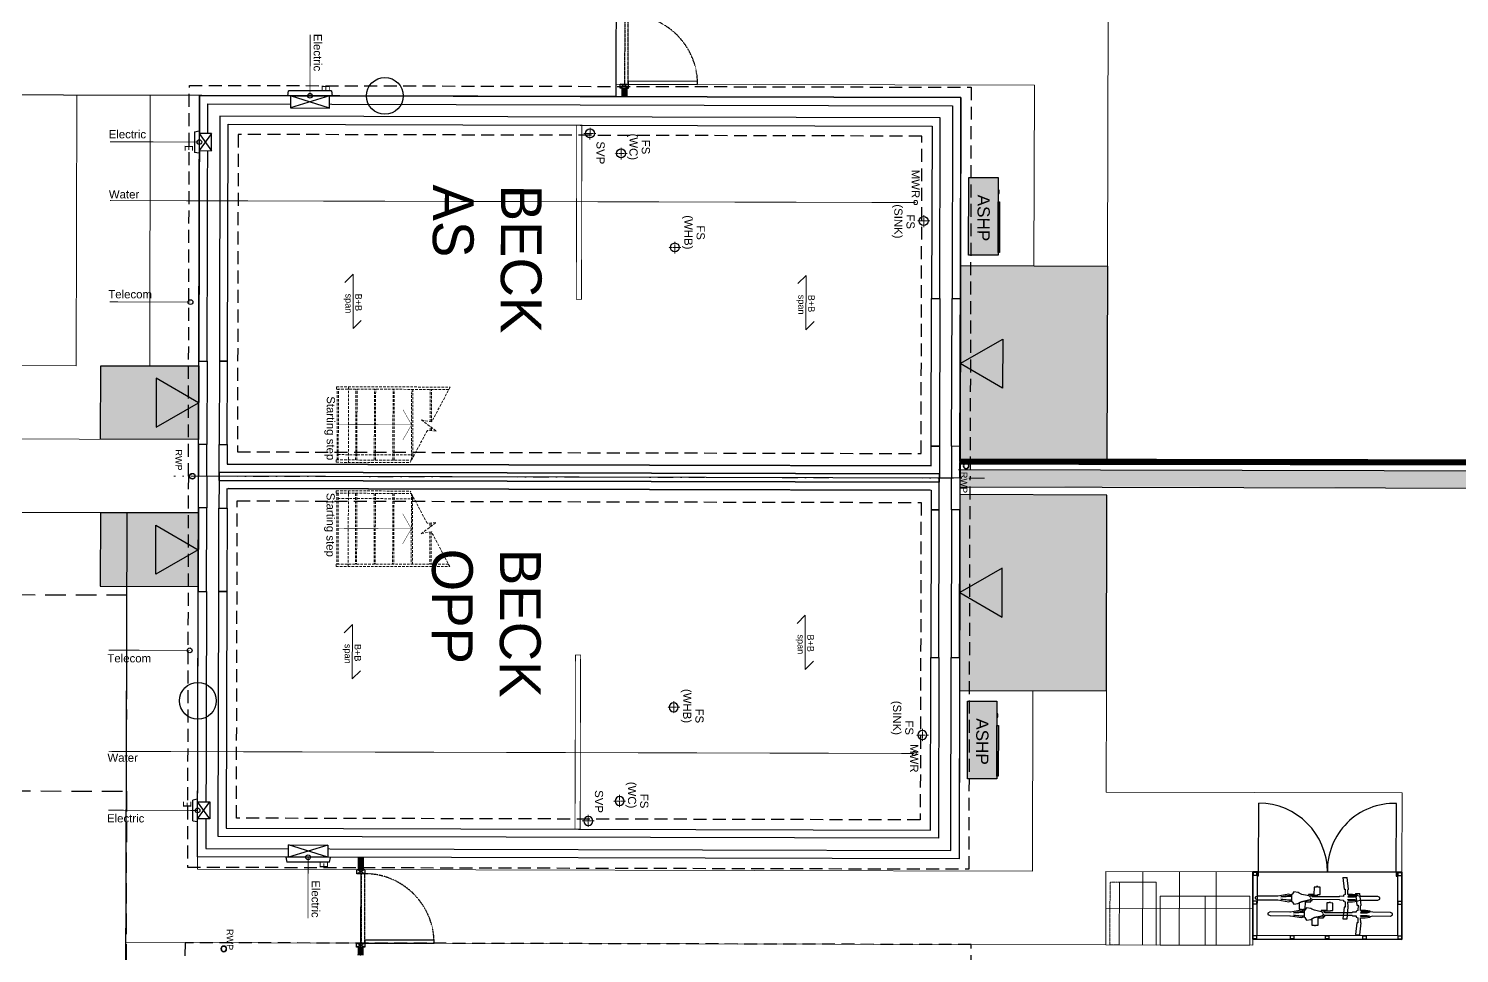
# Model space of a CAD drawing. Extents: x 287880777 to 288144713, y 62793326 to 63089570.
# Drawn here: x 288097108 to 288114633, y 62863770 to 62875097 of the extents above; entities that cross this region are included whole.
import ezdxf

# ---------------------------------------------------------------- set-up
doc = ezdxf.new("R2010")
doc.units = 0
doc.set_wipeout_variables(frame=1)
for name, pattern in [('CENTER', [2, 1.25, -0.25, 0.25, -0.25]), ('Dash', [6.35, 3.175, -3.175]), ('DASHDOT', [25.4, 12.7, -6.35, 0, -6.35]), ('DASHED', [1.4, 0.7, -0.7]), ('DASHED2', [0.375, 0.25, -0.125]), ('HIDDEN', [9.525, 6.35, -3.175])]:
    doc.linetypes.add(name, pattern=pattern)
doc.layers.get('0').update_dxf_attribs({"color": 252})
for name, color, linetype, lineweight in [('NAR BIN STORAGE', 2, 'Continuous', 0), ('NAR CBF', 34, 'FENCELINE2', 0), ('NAR M4(2)', 94, 'Continuous', 30), ('NAR PATHS', 3, 'Continuous', 0), ('Wain-Text', 2, 'Continuous', 25)]:
    doc.layers.add(name, color=color, linetype=linetype, lineweight=lineweight)
for name, color, linetype in [('NAR DETAIL', 2, 'Continuous'), ('NAR EXTERNAL WALLS', 2, 'Continuous'), ('NAR PARKING', 7, 'DASHED2'), ('NAR PATIO', 3, 'Continuous'), ('NAR PRIVATE DRIVE', 6, 'Continuous'), ('NAR PRIVATE PATH HATCH', 8, 'Continuous'), ('Wain-Blown insulation', 9, 'Continuous'), ('Wain-Centre Line', 10, 'Continuous'), ('Wain-Drainage Foul', 6, 'Continuous'), ('Wain-Drainage Foul Text', 2, 'Continuous'), ('Wain-Electrics', 3, 'Continuous'), ('Wain-Foundation acessories', 9, 'Continuous'), ('Wain-Foundation Line', 9, 'Continuous'), ('Wain-Meter box', 9, 'Continuous'), ('Wain-RWP', 9, 'Continuous'), ('Wain-Services Run (Electric)', 10, 'Continuous'), ('Wain-Services Run (Telecom)', 190, 'Continuous'), ('Wain-Stair 1', 2, 'Continuous'), ('Wain-Stair numbers', 9, 'Continuous'), ('Wain-Wall (Brick Hatch)', 2, 'Continuous'), ('Wain-Wall (Cavity Wall - Internal Leaf)', 4, 'Continuous'), ('Wain-Wall (External)', 4, 'Continuous')]:
    doc.layers.add(name, color=color, linetype=linetype)
for name, color, linetype, true_color in [('NAR DOOR OPENINGS', 140, 'Continuous', 0x00bfff), ('NAR EV CHARGING POINT', 3, 'Continuous', 0x00ff00), ('NAR HOUSE TYPE NAMES', 1, 'Continuous', 0xff0000), ('RL-Fittings', 252, 'Continuous', 0x8f8f8e), ('Wain-Services Run (Water', 145, 'Continuous', 0x3481b8)]:
    doc.layers.add(name, color=color, linetype=linetype, true_color=true_color)
for name, color, linetype, lineweight, true_color in [('NAR Retaining Wall', 222, 'Continuous', 13, 0xcc0099), ('Wain-Mains Water Riser', 152, 'Continuous', 25, 0x2776bb), ('Wain-Mains Water Riser Text', 152, 'Continuous', 25, 0x2776bb)]:
    doc.layers.add(name, color=color, linetype=linetype, lineweight=lineweight, true_color=true_color)
doc.styles.add('DD Arial Narrow', font='ARIALN.TTF', dxfattribs={"height": 100})
doc.styles.get("Standard").update_dxf_attribs({"font": 'arial.ttf'})
doc.linetypes.add('FENCELINE2', pattern='A,0.25,-0.1,[132,ltypeshp.shx,S=0.1,R=0,X=-0.1,Y=0],-0.1,1', length=1.45)

# ---------------------------------------------------------------- blocks, each defined once
blk = doc.blocks.new('RWP')
for radius in [35, 31.5]:
    blk.add_circle((35, 35), radius)
blk = doc.blocks.new('Drainage Pipe')
at = {"linetype": 'CENTER', "lineweight": 13, "ltscale": 20}
for p, q in [((-41681, 78687), (-41831, 78687)), ((-41756, 78762), (-41756, 78612))]:
    blk.add_line(p, q, dxfattribs=at)
blk.add_circle((-41756, 78687), 55)
blk = doc.blocks.new('ASHP')
at = {"transparency": 33554457}
h = blk.add_hatch(color=256, dxfattribs=at)
h.dxf.hatch_style = 1
h.paths.add_polyline_path([(548853, -2506), (548853, -2866), (547903, -2866), (547903, -2506)])
at = {"flags": 128}
blk.add_lwpolyline([(548853, -2506), (548853, -2866), (547903, -2866), (547903, -2506)], close=True, dxfattribs=at)
for points in [[(548098, -2496), (548058, -2496), (548058, -2506), (548098, -2506)], [(548199, -2488), (548821, -2488), (548821, -2506), (548199, -2506)]]:
    blk.add_lwpolyline(points, close=True)
at = {"layer": 'Wain-Electrics', "lineweight": 0, "insert": (548112, -2609), "char_height": 150, "width": 2397.38, "attachment_point": 1, "line_spacing_factor": 0.9}
blk.add_mtext('\\A1;ASHP ', dxfattribs=at)
at = {"layer": 'Wain-Text', "lineweight": 0, "insert": (548112, -2609), "char_height": 150, "width": 2397.38, "attachment_point": 1, "line_spacing_factor": 0.9}
blk.add_mtext('\\A1;ASHP ', dxfattribs=at)
blk = doc.blocks.new('Span symbol - Beam & block')
at = {"linetype": 'Continuous', "lineweight": 13}
for p, q in [((-5442, 71890), (-5342, 71790)), ((-5342, 71790), (-6007, 71790)), ((-6007, 71790), (-5906, 71689))]:
    blk.add_line(p, q, dxfattribs=at)
at = {"insert": (-5770, 71896), "char_height": 80, "attachment_point": 1, "line_spacing_factor": 0.9}
blk.add_mtext('B+B\\Pspan', dxfattribs=at)
blk = doc.blocks.new('Wall mounted meter - Electric (Plan)')
blk.add_wipeout([(-7157, 85115), (-7157, 84635), (-7007, 84635), (-7007, 85115)])
for p, q in [((-7217, 85137), (-7157, 85147)), ((-7217, 85137), (-7217, 84613)), ((-7157, 85147), (-7157, 84603)), ((-7007, 85115), (-7157, 85115)), ((-7007, 84635), (-7007, 85115)), ((-7157, 84603), (-7217, 84613)), ((-7157, 84635), (-7007, 84635))]:
    blk.add_line(p, q)
at = {"color": 9}
for p, q in [((-7157, 85115), (-7007, 84635)), ((-7007, 85115), (-7157, 84635))]:
    blk.add_line(p, q, dxfattribs=at)
at = {"lineweight": 0, "insert": (-7368, 85117), "char_height": 100, "width": 133.81, "attachment_point": 1, "line_spacing_factor": 0.9}
blk.add_mtext('\\A1;\\pi78.42052,t378.42052;{\\fCalibri|b0|i0|c0|p34;E}', dxfattribs=at)
blk = doc.blocks.new('Stairs Subs (Beckfold)')
at = {"layer": 'Wain-Stair 1', "color": 9, "linetype": 'HIDDEN', "lineweight": 9, "ltscale": 5}
for p, q in [((-925, 0), (-925, 1392)), ((-896, 1377), (-896, 0)), ((-498, 1164), (-896, 1164)), ((-501, 1149), (-896, 1149)), ((-390, 1164), (-429, 1164)), ((-57, 936), (-896, 936)), ((-29, 921), (-896, 921)), ((-94, 955), (-94, 9)), ((-29, 0), (-29, 921)), ((0, 0), (0, 906)), ((-29, 708), (-896, 708)), ((-29, 693), (-896, 693)), ((-29, 480), (-896, 480)), ((-29, 465), (-896, 465)), ((-29, 252), (-896, 252)), ((-29, 237), (-896, 237)), ((-925, 149), (0, 149)), ((-896, 0), (-925, 0)), ((-29, 24), (-896, 24)), ((-29, 9), (-896, 9)), ((0, 0), (-29, 0))]:
    blk.add_line(p, q, dxfattribs=at)
for points in [[(-925, 1392), (-498, 1167), (-522, 1041), (-386, 1221), (-394, 1114), (0, 906)], [(-391, 1149), (-441, 1149)]]:
    blk.add_lwpolyline(points, dxfattribs=at)
at = {"layer": 'Wain-Stair numbers', "color": 253, "const_width": 5}
for points in [[(-276, 814), (-276, 814), (-462, 921), (-649, 814), (-649, 814)], [(-462, 921), (-462, 9)]]:
    blk.add_lwpolyline(points, dxfattribs=at)
at = {"layer": 'Wain-Stair numbers', "color": 9, "insert": (-417, -18), "char_height": 100, "width": 1584.27, "attachment_point": 2, "line_spacing_factor": 0.9}
blk.add_mtext('Starting step ', dxfattribs=at)
blk = doc.blocks.new('Slimline meter box front')
at = {"color": 0, "linetype": 'ByBlock', "lineweight": -2, "transparency": 16777216}
blk.add_wipeout([(62, 206), (271, 206), (271, 356), (62, 356)], dxfattribs=at)
for p, q in [((271, 356), (62, 356)), ((62, 356), (62, 206)), ((271, 206), (271, 356)), ((30, 206), (303, 206)), ((40, 146), (30, 206)), ((303, 206), (293, 146)), ((40, 146), (293, 146))]:
    blk.add_line(p, q, dxfattribs=at)
at = {"color": 9}
for p, q in [((62, 206), (271, 356)), ((62, 356), (271, 206))]:
    blk.add_line(p, q, dxfattribs=at)
at = {"lineweight": 0, "insert": (123, 128), "char_height": 100, "width": 133.81, "attachment_point": 1, "line_spacing_factor": 0.9}
blk.add_mtext('\\A1;\\pi78.42052,t378.42052;{\\fCalibri|b0|i0|c0|p34;E}', dxfattribs=at)
blk = doc.blocks.new('A$Cee92f38c')
at = {"layer": 'NAR M4(2)', "ltscale": 10, "transparency": 33554585}
h = blk.add_hatch(color=256, dxfattribs=at)
h.dxf.hatch_style = 1
h.paths.add_polyline_path([(0, 1.2), (0.9, 1.2), (0.9, 0), (0, 0)])
at = {"layer": 'NAR M4(2)', "ltscale": 0.25}
blk.add_lwpolyline([(0, 1.2), (0, 0), (0.9, 0), (0.9, 1.2)], close=True, dxfattribs=at)
blk = doc.blocks.new('A$C3d9247a0')
at = {"layer": 'NAR DOOR OPENINGS', "transparency": 33554610}
h = blk.add_hatch(color=256, dxfattribs=at)
h.dxf.hatch_style = 1
h.paths.add_polyline_path([(450, 1200), (150, 680), (750, 680)])
at = {"layer": 'NAR DOOR OPENINGS'}
blk.add_lwpolyline([(450, 1200), (150, 680), (750, 680)], close=True, dxfattribs=at)
at = {"layer": 'NAR M4(2)', "ltscale": 10, "transparency": 33554585, "xscale": -1000, "yscale": 1000, "zscale": 1000}
blk.add_blockref('A$Cee92f38c', (900, 0), dxfattribs=at)
blk = doc.blocks.new('A$C324e72f9')
at = {"layer": 'NAR DOOR OPENINGS', "transparency": 33554610}
h = blk.add_hatch(color=256, dxfattribs=at)
h.dxf.hatch_style = 1
h.paths.add_polyline_path([(1200, 0), (900, 520), (1500, 520)])
at = {"layer": 'NAR PRIVATE PATH HATCH', "transparency": 33554597}
h = blk.add_hatch(color=256, dxfattribs=at)
h.dxf.hatch_style = 1
h.paths.add_polyline_path([(2400, 0), (0, 0), (0, 1800), (2400, 1800)])
at = {"layer": 'NAR DOOR OPENINGS'}
blk.add_lwpolyline([(1200, 0), (900, 520), (1500, 520)], close=True, dxfattribs=at)
at = {"layer": 'NAR PATIO'}
blk.add_lwpolyline([(2400, 0), (0, 0), (0, 1800), (2400, 1800)], close=True, dxfattribs=at)
blk = doc.blocks.new('A$Cfbc31330')
at = {"layer": 'RL-Fittings', "ltscale": 0.859024}
for p, q in [((0.601, 0.431), (0.634, 0.431)), ((0.601, 0.347), (0.601, 0.431)), ((0.634, 0.439), (0.651, 0.439)), ((0.634, 0.431), (0.634, 0.439)), ((0.651, 0.439), (0.651, 0.431)), ((0.651, 0.431), (0.684, 0.431)), ((0.684, 0.431), (0.685, 0.331)), ((1.194, 0.561), (1.252, 0.561)), ((1.211, 0.402), (1.194, 0.561)), ((1.227, 0.402), (1.211, 0.402)), ((1.227, 0.331), (1.227, 0.402)), ((1.252, 0.561), (1.269, 0.402)), ((1.269, 0.402), (1.261, 0.394)), ((1.265, 0.398), (1.261, 0.331)), ((0, 0.288), (0.033, 0.305)), ((0, 0.272), (0, 0.288)), ((0.033, 0.255), (0, 0.272)), ((0.033, 0.305), (0.301, 0.305)), ((0.301, 0.255), (0.033, 0.255)), ((0.301, 0.305), (0.309, 0.305)), ((0.309, 0.255), (0.301, 0.255)), ((0.309, 0.305), (0.459, 0.331)), ((0.459, 0.23), (0.309, 0.255)), ((0.467, 0.314), (0.351, 0.297)), ((0.351, 0.297), (0.501, 0.306)), ((0.468, 0.247), (0.351, 0.264)), ((0.351, 0.264), (0.501, 0.255)), ((0.459, 0.331), (0.484, 0.322)), ((0.484, 0.239), (0.459, 0.23)), ((0.501, 0.306), (0.467, 0.314)), ((0.501, 0.255), (0.468, 0.247)), ((0.484, 0.322), (0.509, 0.331)), ((0.509, 0.23), (0.484, 0.239)), ((0.501, 0.322), (0.501, 0.239)), ((0.509, 0.339), (0.526, 0.364)), ((0.509, 0.331), (0.509, 0.339)), ((0.509, 0.222), (0.509, 0.23)), ((0.526, 0.197), (0.509, 0.222)), ((0.526, 0.364), (0.584, 0.356)), ((0.584, 0.205), (0.526, 0.197)), ((0.584, 0.356), (0.601, 0.347)), ((0.601, 0.214), (0.584, 0.205)), ((0.601, 0.347), (0.634, 0.331)), ((0.634, 0.331), (0.601, 0.347)), ((0.635, 0.231), (0.601, 0.214)), ((0.634, 0.331), (0.71, 0.314)), ((0.71, 0.314), (0.634, 0.331)), ((0.71, 0.247), (0.635, 0.231)), ((0.685, 0.331), (0.76, 0.331)), ((0.71, 0.314), (0.743, 0.306)), ((0.743, 0.306), (0.71, 0.314)), ((0.743, 0.256), (0.71, 0.247)), ((0.726, 0.247), (0.718, 0.247)), ((0.726, 0.231), (0.726, 0.247)), ((0.801, 0.231), (0.726, 0.231)), ((0.743, 0.306), (0.76, 0.289)), ((0.76, 0.289), (0.743, 0.306)), ((0.76, 0.272), (0.743, 0.256)), ((0.76, 0.331), (0.76, 0.314)), ((0.76, 0.314), (0.776, 0.314)), ((0.76, 0.289), (0.76, 0.281)), ((0.76, 0.281), (0.76, 0.289)), ((0.76, 0.247), (0.76, 0.239)), ((0.776, 0.247), (0.76, 0.247)), ((0.76, 0.239), (0.852, 0.239)), ((0.776, 0.314), (0.776, 0.297)), ((0.776, 0.297), (1.144, 0.298)), ((0.776, 0.264), (0.776, 0.247)), ((1.144, 0.264), (0.776, 0.264)), ((0.802, 0.13), (0.801, 0.231)), ((0.852, 0.239), (0.852, 0.231)), ((0.852, 0.231), (0.885, 0.231)), ((0.885, 0.231), (0.885, 0.131)), ((1.144, 0.298), (1.152, 0.306)), ((1.152, 0.256), (1.144, 0.264)), ((1.152, 0.306), (1.202, 0.306)), ((1.202, 0.256), (1.152, 0.256)), ((1.202, 0.323), (1.227, 0.331)), ((1.202, 0.306), (1.202, 0.323)), ((1.202, 0.239), (1.202, 0.256)), ((1.227, 0.231), (1.202, 0.239)), ((1.227, 0.16), (1.227, 0.231)), ((1.261, 0.331), (1.327, 0.331)), ((1.269, 0.314), (1.261, 0.298)), ((1.261, 0.298), (1.352, 0.298)), ((1.261, 0.264), (1.352, 0.264)), ((1.269, 0.248), (1.261, 0.264)), ((1.261, 0.231), (1.261, 0.168)), ((1.327, 0.231), (1.261, 0.231)), ((1.386, 0.315), (1.269, 0.314)), ((1.386, 0.248), (1.269, 0.248)), ((1.327, 0.331), (1.394, 0.323)), ((1.394, 0.239), (1.327, 0.231)), ((1.352, 0.298), (1.386, 0.306)), ((1.352, 0.264), (1.386, 0.256)), ((1.394, 0.323), (1.394, 0.315)), ((1.394, 0.315), (1.428, 0.306)), ((1.428, 0.256), (1.394, 0.248)), ((1.394, 0.248), (1.394, 0.239)), ((1.428, 0.306), (1.67, 0.306)), ((1.67, 0.256), (1.428, 0.256)), ((1.67, 0.306), (1.698, 0.292)), ((1.698, 0.271), (1.67, 0.256)), ((1.698, 0.292), (1.698, 0.271)), ((0.835, 0.13), (0.802, 0.13)), ((0.835, 0.122), (0.835, 0.13)), ((0.852, 0.122), (0.835, 0.122)), ((0.885, 0.131), (0.852, 0.13)), ((0.852, 0.13), (0.852, 0.122)), ((1.194, 0.001), (1.211, 0.16)), ((1.194, 0), (1.253, 0)), ((1.211, 0.16), (1.227, 0.16)), ((1.269, 0.16), (1.252, 0.001)), ((1.261, 0.168), (1.269, 0.16))]:
    blk.add_line(p, q, dxfattribs=at)

msp = doc.modelspace()

# ---------------------------------------------------------------- linework, layer by layer
at = {"layer": 'Defpoints'}
msp.add_lwpolyline([(288108516, 62869592), (288099189, 62869615)], dxfattribs=at)
at = {"layer": 'NAR BIN STORAGE', "linetype": 'Dash', "ltscale": 0.025}
msp.add_lwpolyline([(288110469, 62864643), (288110354, 62864643), (288110352, 62863873), (288110467, 62863873)], dxfattribs=at)
at = {"layer": 'NAR BIN STORAGE'}
for points in [[(288110467, 62863873), (288110469, 62864643), (288110919, 62864642), (288110917, 62863872)], [(288110967, 62863872), (288110968, 62864472), (288111518, 62864471), (288111517, 62863871)], [(288111517, 62863871), (288111518, 62864471), (288112068, 62864469), (288112067, 62863869)]]:
    msp.add_lwpolyline(points, close=True, dxfattribs=at)
at = {"layer": 'NAR CBF', "ltscale": 1200, "transparency": 33554687, "const_width": 75}
for points in [[(288104407, 62874266), (288104407, 62874366)], [(288108517, 62869794), (288120564, 62869775)], [(288101177, 62864796), (288101177, 62864946)], [(288101175, 62863846), (288101174, 62863746)]]:
    msp.add_lwpolyline(points, dxfattribs=at)
at = {"layer": 'NAR DETAIL', "linetype": 'DASHED', "ltscale": 0.005, "flags": 128}
for points in [[(288104452, 62874415), (288104454, 62875265), (288104410, 62875266), (288104408, 62874416)], [(288101225, 62863896), (288101227, 62864746), (288101183, 62864746), (288101181, 62863896)]]:
    msp.add_lwpolyline(points, close=True, dxfattribs=at)
at = {"layer": 'NAR DETAIL', "flags": 128}
for points in [[(288104352, 62874416), (288104452, 62874415), (288104452, 62874365), (288104352, 62874366)], [(288104452, 62874415), (288105302, 62874413), (288105302, 62874451), (288104452, 62874453)], [(288101127, 62864796), (288101227, 62864796), (288101227, 62864746), (288101127, 62864746)], [(288101125, 62863896), (288101225, 62863896), (288101225, 62863846), (288101125, 62863846)], [(288101225, 62863896), (288102075, 62863894), (288102075, 62863932), (288101225, 62863934)]]:
    msp.add_lwpolyline(points, close=True, dxfattribs=at)
for points in [[(288104452, 62874365), (288104352, 62874416)], [(288104452, 62874415), (288104352, 62874366)], [(288101227, 62864746), (288101127, 62864796)], [(288101227, 62864796), (288101127, 62864746)], [(288101225, 62863846), (288101125, 62863896)], [(288101225, 62863896), (288101125, 62863846)]]:
    msp.add_lwpolyline(points, dxfattribs=at)
at = {"layer": 'NAR DETAIL', "ltscale": 0.5}
msp.add_lwpolyline([(288112102, 62863944), (288112104, 62864769), (288113929, 62864765), (288113927, 62863940), (288112102, 62863944)], dxfattribs=at)
msp.add_lwpolyline([(288112104, 62864769), (288112102, 62863944), (288113927, 62863940), (288113929, 62864765)], close=True, dxfattribs=at)
at = {"layer": 'NAR DETAIL', "linetype": 'DASHED', "ltscale": 0.2}
for centre in [(288104452, 62874415), (288101225, 62863896)]:
    msp.add_arc(centre, 850, 2.279, 89.8591, dxfattribs=at)
at = {"layer": 'NAR EV CHARGING POINT'}
for centre in [(288101472, 62874273), (288099182, 62866864)]:
    msp.add_circle(centre, 225, dxfattribs=at)
at = {"layer": 'NAR EXTERNAL WALLS'}
for points in [[(288108499, 62869699), (288120665, 62869670)], [(288108524, 62869484), (288120665, 62869455)]]:
    msp.add_lwpolyline(points, dxfattribs=at)
at = {"layer": 'NAR PARKING', "ltscale": 1000}
for points in [[(288093507, 62865769), (288098307, 62865757), (288098313, 62868157), (288093513, 62868169)], [(288093507, 62865769), (288098307, 62865757), (288098301, 62863357), (288093501, 62863369)]]:
    msp.add_lwpolyline(points, close=True, dxfattribs=at)
at = {"layer": 'NAR PATHS'}
for points in [[(288110322, 62872190), (288110330, 62875301), (288106720, 62875310), (288106720, 62875384)], [(288104301, 62874416), (288109428, 62874403), (288109422, 62872192)], [(288093215, 62870979), (288097692, 62870968), (288097699, 62874282)], [(288098315, 62869167), (288099183, 62869165)], [(288110310, 62866985), (288110307, 62865744)], [(288109407, 62865746), (288109407, 62865746)], [(288110307, 62865744), (288113931, 62865735), (288113929, 62864765), (288110304, 62864773), (288110302, 62863873), (288110302, 62863873)], [(288101174, 62863746), (288101177, 62864946)], [(288110754, 62864772), (288110752, 62863872)], [(288111204, 62864771), (288111202, 62863871)], [(288111654, 62864770), (288111652, 62863870)], [(288110303, 62864323), (288112103, 62864319)]]:
    msp.add_lwpolyline(points, dxfattribs=at)
msp.add_lwpolyline([(288110302, 62863873), (288110304, 62864773), (288112104, 62864769), (288112102, 62863869)], close=True, dxfattribs=at)
at = {"layer": 'NAR PRIVATE DRIVE'}
msp.add_lwpolyline([(288093194, 62863369), (288098301, 62863357), (288098315, 62869167), (288093426, 62869179)], dxfattribs=at)
at = {"layer": 'NAR Retaining Wall', "linetype": 'DASHED', "ltscale": 250, "const_width": 200}
msp.add_lwpolyline([(288108511, 62869592), (288120665, 62869562)], dxfattribs=at)
at = {"layer": 'RL-Fittings', "ltscale": 0.859024}
for p, q in [((288112174, 62864769), (288112176, 62865611)), ((288113859, 62864765), (288113861, 62865607))]:
    msp.add_line(p, q, dxfattribs=at)
at = {"layer": 'RL-Fittings', "ltscale": 0.859024, "flags": 128}
for points in [[(288112174, 62864769), (288112104, 62864769), (288112102, 62863944), (288113927, 62863940), (288113929, 62864765), (288113879, 62864765)], [(288112154, 62864769), (288112152, 62863994), (288113877, 62863990), (288113879, 62864765)]]:
    msp.add_lwpolyline(points, dxfattribs=at)
for points in [[(288112109, 62864724), (288112109, 62864764), (288112149, 62864764), (288112149, 62864724), (288112109, 62864724)], [(288112154, 62864719), (288112174, 62864719), (288112174, 62864769), (288112154, 62864769), (288112154, 62864719)], [(288113859, 62864715), (288113879, 62864715), (288113879, 62864765), (288113859, 62864765), (288113859, 62864715)], [(288113884, 62864720), (288113884, 62864760), (288113924, 62864760), (288113924, 62864720), (288113884, 62864720)], [(288112108, 62864373), (288112108, 62864413), (288112148, 62864413), (288112148, 62864373), (288112108, 62864373)], [(288113883, 62864369), (288113883, 62864409), (288113923, 62864409), (288113923, 62864369), (288113883, 62864369)], [(288112107, 62863949), (288112107, 62863989), (288112147, 62863989), (288112147, 62863949), (288112107, 62863949)], [(288112565, 62863948), (288112565, 62863988), (288112605, 62863988), (288112605, 62863948), (288112565, 62863948)], [(288112993, 62863947), (288112993, 62863987), (288113033, 62863987), (288113033, 62863947), (288112993, 62863947)], [(288113449, 62863946), (288113449, 62863986), (288113489, 62863986), (288113489, 62863946), (288113449, 62863946)], [(288113882, 62863945), (288113882, 62863985), (288113922, 62863985), (288113922, 62863945), (288113882, 62863945)]]:
    msp.add_lwpolyline(points, close=True, dxfattribs=at)
at = {"layer": 'RL-Fittings', "ltscale": 0.859024}
for centre, radius, start, end in [((288112168, 62864763), 849, 0.2649, 89.4575), ((288113837, 62864787), 821, 88.3198, 181.4026)]:
    msp.add_arc(centre, radius, start, end, dxfattribs=at)
at = {"layer": 'Wain-Blown insulation'}
for points in [[(288099441, 62869664), (288099441, 62869564), (288108263, 62869542), (288108264, 62869642)], [(288099441, 62869564), (288099441, 62869664), (288108264, 62869642), (288108263, 62869542)]]:
    msp.add_lwpolyline(points, close=True, dxfattribs=at)
at = {"layer": 'Wain-Centre Line', "linetype": 'DASHDOT', "lineweight": 15, "ltscale": 15}
msp.add_line((288108816, 62869591), (288098889, 62869615), dxfattribs=at)
msp.add_line((288108816, 62869591), (288098889, 62869615), dxfattribs=at)
at = {"layer": 'Wain-Foundation Line', "linetype": 'HIDDEN', "ltscale": 25}
for points in [[(288108040, 62869893), (288108050, 62873780), (288099675, 62873801), (288099666, 62869913)], [(288108039, 62869293), (288108029, 62865405), (288099654, 62865426), (288099664, 62869313)], [(288108652, 62863878), (288099024, 62863901), (288099009, 62857424), (288108636, 62857400)]]:
    msp.add_lwpolyline(points, close=True, dxfattribs=at)
at = {"layer": 'Wain-Mains Water Riser', "lineweight": 0}
for centre in [(288107972, 62872967), (288107955, 62866219)]:
    msp.add_circle(centre, 25, dxfattribs=at)
at = {"layer": 'Wain-Services Run (Telecom)', "const_width": 10}
for points in [[(288099091, 62871748), (288098101, 62871750)], [(288099081, 62867482), (288098090, 62867484)]]:
    msp.add_lwpolyline(points, dxfattribs=at)
at = {"layer": 'Wain-Services Run (Telecom)'}
for centre in [(288099091, 62871748), (288099081, 62867482)]:
    msp.add_circle(centre, 29, dxfattribs=at)
at = {"layer": 'Wain-Services Run (Water', "const_width": 10}
for points in [[(288107972, 62872967), (288098104, 62872991)], [(288107955, 62866219), (288098087, 62866244)]]:
    msp.add_lwpolyline(points, dxfattribs=at)
at = {"layer": 'Wain-Stair 1', "linetype": 'HIDDEN', "lineweight": 9, "ltscale": 5}
for p, q in [((288100876, 62869435), (288101782, 62869433)), ((288100876, 62869435), (288100876, 62869406)), ((288100876, 62869406), (288101797, 62869404)), ((288100885, 62869406), (288100883, 62868539)), ((288101831, 62869339), (288100885, 62869341)), ((288100900, 62869406), (288100898, 62868539)), ((288101023, 62868510), (288101025, 62869435)), ((288101113, 62869406), (288101111, 62868539)), ((288101128, 62869406), (288101126, 62868539)), ((288101341, 62869405), (288101339, 62868538)), ((288101356, 62869405), (288101354, 62868538)), ((288101569, 62869405), (288101567, 62868538)), ((288101584, 62869405), (288101582, 62868538)), ((288101797, 62869404), (288101795, 62868537)), ((288101812, 62869376), (288101810, 62868537)), ((288102039, 62868934), (288102038, 62868537)), ((288102039, 62869042), (288102039, 62869003)), ((288102024, 62868931), (288102023, 62868537)), ((288102251, 62868536), (288100874, 62868539)), ((288100874, 62868539), (288100874, 62868510)), ((288100874, 62868510), (288102266, 62868507))]:
    msp.add_line(p, q, dxfattribs=at)
for points in [[(288102266, 62868507), (288102042, 62868935), (288101916, 62868911), (288102096, 62869046), (288101989, 62869039), (288101782, 62869433)], [(288102024, 62869041), (288102024, 62868992)]]:
    msp.add_lwpolyline(points, dxfattribs=at)
at = {"layer": 'Wain-Stair numbers', "const_width": 5}
for points in [[(288101689, 62869157), (288101689, 62869157), (288101796, 62868971), (288101688, 62868785), (288101688, 62868785)], [(288101796, 62868971), (288100884, 62868973)]]:
    msp.add_lwpolyline(points, dxfattribs=at)
at = {"layer": 'Wain-Wall (Brick Hatch)', "ltscale": 150}
for p, q in [((288108151, 62869743), (288099554, 62869764)), ((288108150, 62869443), (288099553, 62869464))]:
    msp.add_line(p, q, dxfattribs=at)
at = {"layer": 'Wain-Wall (Cavity Wall - Internal Leaf)'}
for points in [[(288108269, 62871791), (288108274, 62874003), (288099452, 62874025), (288099445, 62871025), (288099545, 62871025), (288099552, 62873925), (288108174, 62873904), (288108169, 62871791)], [(288108269, 62871791), (288108264, 62869981), (288108164, 62869981), (288108169, 62871791)], [(288099445, 62871025), (288099442, 62870003), (288099542, 62870002), (288099545, 62871025)], [(288108264, 62869981), (288108264, 62869642), (288099441, 62869664), (288099442, 62870003), (288099542, 62870002), (288099541, 62869764), (288108164, 62869743), (288108164, 62869981)], [(288108263, 62869204), (288108263, 62869542), (288099441, 62869564), (288099440, 62869225), (288099540, 62869225), (288099541, 62869464), (288108163, 62869443), (288108163, 62869204)], [(288099438, 62868203), (288099440, 62869225), (288099540, 62869225), (288099538, 62868202)], [(288108258, 62867394), (288108263, 62869204), (288108163, 62869204), (288108158, 62867394)], [(288108258, 62867394), (288108253, 62865181), (288099430, 62865203), (288099438, 62868203), (288099538, 62868202), (288099530, 62865302), (288108153, 62865281), (288108158, 62867394)]]:
    msp.add_lwpolyline(points, close=True, dxfattribs=at)
at = {"layer": 'Wain-Wall (External)'}
for points in [[(288099295, 62871026), (288099302, 62874176), (288108425, 62874153), (288108419, 62871791), (288108521, 62871790), (288108527, 62874255), (288099200, 62874278), (288099192, 62871026)], [(288108521, 62871790), (288108517, 62869980), (288108414, 62869981), (288108419, 62871791)], [(288099295, 62871026), (288099292, 62870003), (288099189, 62870003), (288099192, 62871026)], [(288099288, 62868203), (288099290, 62869226), (288099188, 62869226), (288099185, 62868203)], [(288108511, 62867393), (288108515, 62869203), (288108413, 62869203), (288108408, 62867393)], [(288099288, 62868203), (288099280, 62865053), (288108402, 62865031), (288108408, 62867393), (288108511, 62867393), (288108505, 62864928), (288099177, 62864951), (288099185, 62868203)]]:
    msp.add_lwpolyline(points, close=True, dxfattribs=at)
at = {"layer": 'Wain-Wall (External)', "linetype": 'HIDDEN', "ltscale": 25, "const_width": 10}
for points in [[(288103885, 62873914), (288103880, 62871782), (288103817, 62871782), (288103822, 62873914)], [(288103864, 62865292), (288103869, 62867424), (288103806, 62867424), (288103801, 62865292)]]:
    msp.add_lwpolyline(points, close=True, dxfattribs=at)
at = {"layer": 'Wain-Wall (External)'}
for points in [[(288099291, 62869614), (288099292, 62870003), (288099189, 62870003), (288099189, 62869615)], [(288108516, 62869592), (288108517, 62869980), (288108414, 62869981), (288108414, 62869592)], [(288099291, 62869614), (288099290, 62869226), (288099188, 62869226), (288099189, 62869615)], [(288108516, 62869592), (288108515, 62869203), (288108413, 62869203), (288108414, 62869592)]]:
    msp.add_lwpolyline(points, dxfattribs=at)

# ---------------------------------------------------------------- block references
at = {"layer": 'NAR DETAIL', "rotation": 269.8590888504257}
for p in [(288112838, 63421167), (288112822, 63414754)]:
    msp.add_blockref('ASHP', p, dxfattribs=at)
at = {"layer": 'NAR EV CHARGING POINT', "ltscale": 0.5, "xscale": -899.9999999999998, "yscale": 899.9999999999998, "zscale": 900, "rotation": 179.8611985910472}
for p in [(288112131, 62864702), (288112287, 62864507)]:
    msp.add_blockref('A$Cfbc31330', p, dxfattribs=at)
at = {"layer": 'NAR M4(2)', "rotation": 269.8590888504257}
msp.add_blockref('A$C3d9247a0', (288097992, 62870968), dxfattribs=at)
at = {"layer": 'NAR M4(2)', "xscale": -1, "rotation": 269.8590888504257}
msp.add_blockref('A$C3d9247a0', (288097985, 62868268), dxfattribs=at)
at = {"layer": 'NAR PATIO', "rotation": 269.8590888504257}
msp.add_blockref('A$C324e72f9', (288108522, 62872194), dxfattribs=at)
at = {"layer": 'NAR PATIO', "xscale": -1, "rotation": 269.8590888504257}
msp.add_blockref('A$C324e72f9', (288108510, 62866989), dxfattribs=at)
at = {"layer": 'Wain-Drainage Foul', "lineweight": 0}
for p, rotation in [((288062422, 62952603), 179.8590888504256), ((288025576, 62832006), 269.8590888504257), ((288029282, 62831179), 269.8590888504257), ((288026234, 62830854, 42), 269.8590888504257)]:
    msp.add_blockref('Drainage Pipe', p, dxfattribs=dict(at, rotation=rotation))
at = {"layer": 'Wain-Drainage Foul', "lineweight": 0, "xscale": -1}
for p, rotation in [((288026426, 62908734, 42), 269.8590888504257), ((288029472, 62908394), 269.8590888504257), ((288025762, 62907585), 269.8590888504257), ((288062014, 62786808), 359.8590888504257)]:
    msp.add_blockref('Drainage Pipe', p, dxfattribs=dict(at, rotation=rotation))
at = {"layer": 'Wain-Foundation acessories', "rotation": 269.8590888504257}
for p in [(288029280, 62866258), (288034827, 62866244), (288034817, 62862083), (288029270, 62861967)]:
    msp.add_blockref('Span symbol - Beam & block', p, dxfattribs=at)
at = {"layer": 'Wain-RWP', "rotation": 269.8590888504257}
msp.add_blockref('RWP', (288099079, 62869650), dxfattribs=at)
at = {"layer": 'Wain-RWP', "xscale": -1}
for p, rotation in [((288108626, 62869777), 89.8590888504256), ((288099464, 62863790), 269.8611983287379)]:
    msp.add_blockref('RWP', p, dxfattribs=dict(at, rotation=rotation))
at = {"layer": 'Wain-Stair 1', "rotation": 269.8590888504257}
msp.add_blockref('Stairs Subs (Beckfold)', (288100877, 62869785), dxfattribs=at)

# ---------------------------------------------------------------- texts
at = {"layer": 'NAR HOUSE TYPE NAMES', "char_height": 500, "attachment_point": 1, "rotation": 269.8591, "style": 'DD Arial Narrow'}
for s, insert in [('{\\fGill Sans MT|b0|i0|c0|p34;BECK\\PAS}', (288103394, 62873185, 0)), ('{\\fGill Sans MT|b0|i0|c0|p34;BECK\\POPP}', (288103383, 62868724, 0))]:
    msp.add_mtext_dynamic_manual_height_columns(s, width=2588.93, gutter_width=12.5, heights=[0], dxfattribs=dict(at, insert=insert))
at = {"layer": 'Wain-Drainage Foul Text', "lineweight": 0, "char_height": 100, "rotation": 269.8591, "line_spacing_factor": 0.9}
for s, insert, attachment_point in [('\\A1;{\\fArial|b0|i0|c0|p34;SVP}', (288104164, 62873715), 1), ('\\A1;\\pi-79.87722;FS\\P\\pi-202.79673;(SINK) ', (288107821, 62872742), 4), ('\\A1;FS\\P(SINK) ', (288107805, 62866445), 6), ('\\A1;{\\fArial|b0|i0|c0|p34;SVP}', (288104144, 62865490), 3)]:
    msp.add_mtext(s, dxfattribs=dict(at, insert=insert, attachment_point=attachment_point))
at = {"layer": 'Wain-Drainage Foul Text', "char_height": 100, "rotation": 269.8591, "line_spacing_factor": 0.9}
for s, insert, attachment_point in [('\\A1;\\pi-79.87722;FS\\P\\pi-156.13915;(WC)', (288104718, 62873656), 1), ('\\A1;\\pi-79.87722;FS\\P\\pi-202.72851;(WHB)', (288105390, 62872608, 42), 1), ('\\A1;FS\\P(WHB)', (288105375, 62866590, 42), 3), ('\\A1;FS\\P(WC)', (288104699, 62865546), 3)]:
    msp.add_mtext(s, dxfattribs=dict(at, insert=insert, attachment_point=attachment_point))
at = {"layer": 'Wain-Mains Water Riser Text', "lineweight": 0, "char_height": 100, "rotation": 269.8591, "line_spacing_factor": 0.9}
for s, insert, attachment_point in [('\\pi-168.48568;MWR', (288108023, 62873201, 0), 1), ('MWR', (288108005, 62865985, 0), 3)]:
    msp.add_mtext(s, dxfattribs=dict(at, insert=insert, attachment_point=attachment_point))
at = {"layer": 'Wain-RWP', "char_height": 80, "line_spacing_factor": 0.9}
for insert, attachment_point, rotation in [((288098907, 62869683, 0), 9, 269.8591), ((288108526, 62869669, 0), 7, 269.8591), ((288099534, 62863809, 0), 9, 269.8612)]:
    msp.add_mtext('RWP', dxfattribs=dict(at, insert=insert, attachment_point=attachment_point, rotation=rotation))
at = {"layer": 'Wain-Services Run (Electric)'}
for s, rotation, p in [('Electric ', 269.8591, (288100600, 62875033, 0)), ('Electric', 359.8591, (288098089, 62873754, 0)), ('Electric', 359.8591, (288098068, 62865375, 0)), ('Electric ', 269.8591, (288100575, 62864666, 0))]:
    msp.add_text(s, height=100, rotation=rotation, dxfattribs=at).set_placement(p)
at = {"layer": 'Wain-Services Run (Telecom)'}
for p in [(288098084, 62871794, 0), (288098073, 62867335, 0)]:
    msp.add_text('Telecom', height=100, rotation=359.8591, dxfattribs=at).set_placement(p)
at = {"layer": 'Wain-Services Run (Water'}
for p in [(288098091, 62873018, 0), (288098074, 62866118, 0)]:
    msp.add_text('Water', height=100, rotation=359.8591, dxfattribs=at).set_placement(p)
at = {"layer": 'Wain-Stair numbers', "insert": (288100857, 62869019), "char_height": 100, "width": 1584.27, "attachment_point": 2, "rotation": 269.8591, "line_spacing_factor": 0.9}
msp.add_mtext('Starting step ', dxfattribs=at)

# ---------------------------------------------------------------- next in the draw order: block references
at = {"layer": 'Wain-Meter box', "rotation": 269.8590888504257}
msp.add_blockref('Wall mounted meter - Electric (Plan)', (288015663, 62867327), dxfattribs=at)
at = {"layer": 'Wain-Meter box', "xscale": -1, "rotation": 269.8590888504257}
msp.add_blockref('Wall mounted meter - Electric (Plan)', (288015675, 62872313), dxfattribs=at)

# ---------------------------------------------------------------- next in the draw order: linework, layer by layer
at = {"layer": 'NAR PATHS'}
msp.add_lwpolyline([(288110304, 62864773), (288110302, 62863873), (288098302, 62863903)], dxfattribs=at)
at = {"layer": 'NAR PRIVATE DRIVE'}
msp.add_lwpolyline([(288091400, 62877596), (288104309, 62877567), (288104301, 62874266), (288092462, 62874295)], dxfattribs=at)
at = {"layer": 'Wain-Foundation Line', "linetype": 'HIDDEN', "ltscale": 25}
for points in [[(288099065, 62869615), (288099077, 62874402), (288108652, 62874379), (288108640, 62869591)], [(288099065, 62869615), (288099053, 62864827), (288108628, 62864804), (288108640, 62869591)]]:
    msp.add_lwpolyline(points, dxfattribs=at)
at = {"layer": 'Wain-Services Run (Electric)', "const_width": 10}
for points in [[(288100555, 62874275), (288100557, 62875023)], [(288100532, 62864948), (288100530, 62864199)]]:
    msp.add_lwpolyline(points, dxfattribs=at)
at = {"layer": 'Wain-Services Run (Electric)'}
for centre in [(288100555, 62874275), (288100532, 62864948)]:
    msp.add_circle(centre, 29, dxfattribs=at)

# ---------------------------------------------------------------- next in the draw order: block references
at = {"layer": 'Wain-Meter box', "rotation": 269.8590888504257}
msp.add_blockref('Slimline meter box front', (288098993, 62873874), dxfattribs=at)
at = {"layer": 'Wain-Meter box', "xscale": -1, "rotation": 269.8590888504257}
msp.add_blockref('Slimline meter box front', (288098972, 62865356), dxfattribs=at)

# ---------------------------------------------------------------- next in the draw order: linework, layer by layer
at = {"layer": 'Defpoints'}
msp.add_lwpolyline([(288108527, 62874255), (288108505, 62864928), (288099177, 62864951), (288099200, 62874278)], close=True, dxfattribs=at)
at = {"layer": 'NAR PATHS'}
for points in [[(288098599, 62874280), (288098592, 62870966), (288099192, 62870965), (288099190, 62870065), (288093337, 62870079)], [(288109410, 62866987), (288109404, 62864776), (288099177, 62864801), (288099177, 62864951)]]:
    msp.add_lwpolyline(points, dxfattribs=at)
at = {"layer": 'Wain-Services Run (Electric)', "const_width": 10}
for points in [[(288099199, 62873708), (288098105, 62873711)], [(288099178, 62865521), (288098085, 62865524)]]:
    msp.add_lwpolyline(points, dxfattribs=at)
at = {"layer": 'Wain-Services Run (Electric)'}
for centre in [(288099199, 62873708), (288099178, 62865521)]:
    msp.add_circle(centre, 29, dxfattribs=at)

doc.saveas('drawing.dxf')
